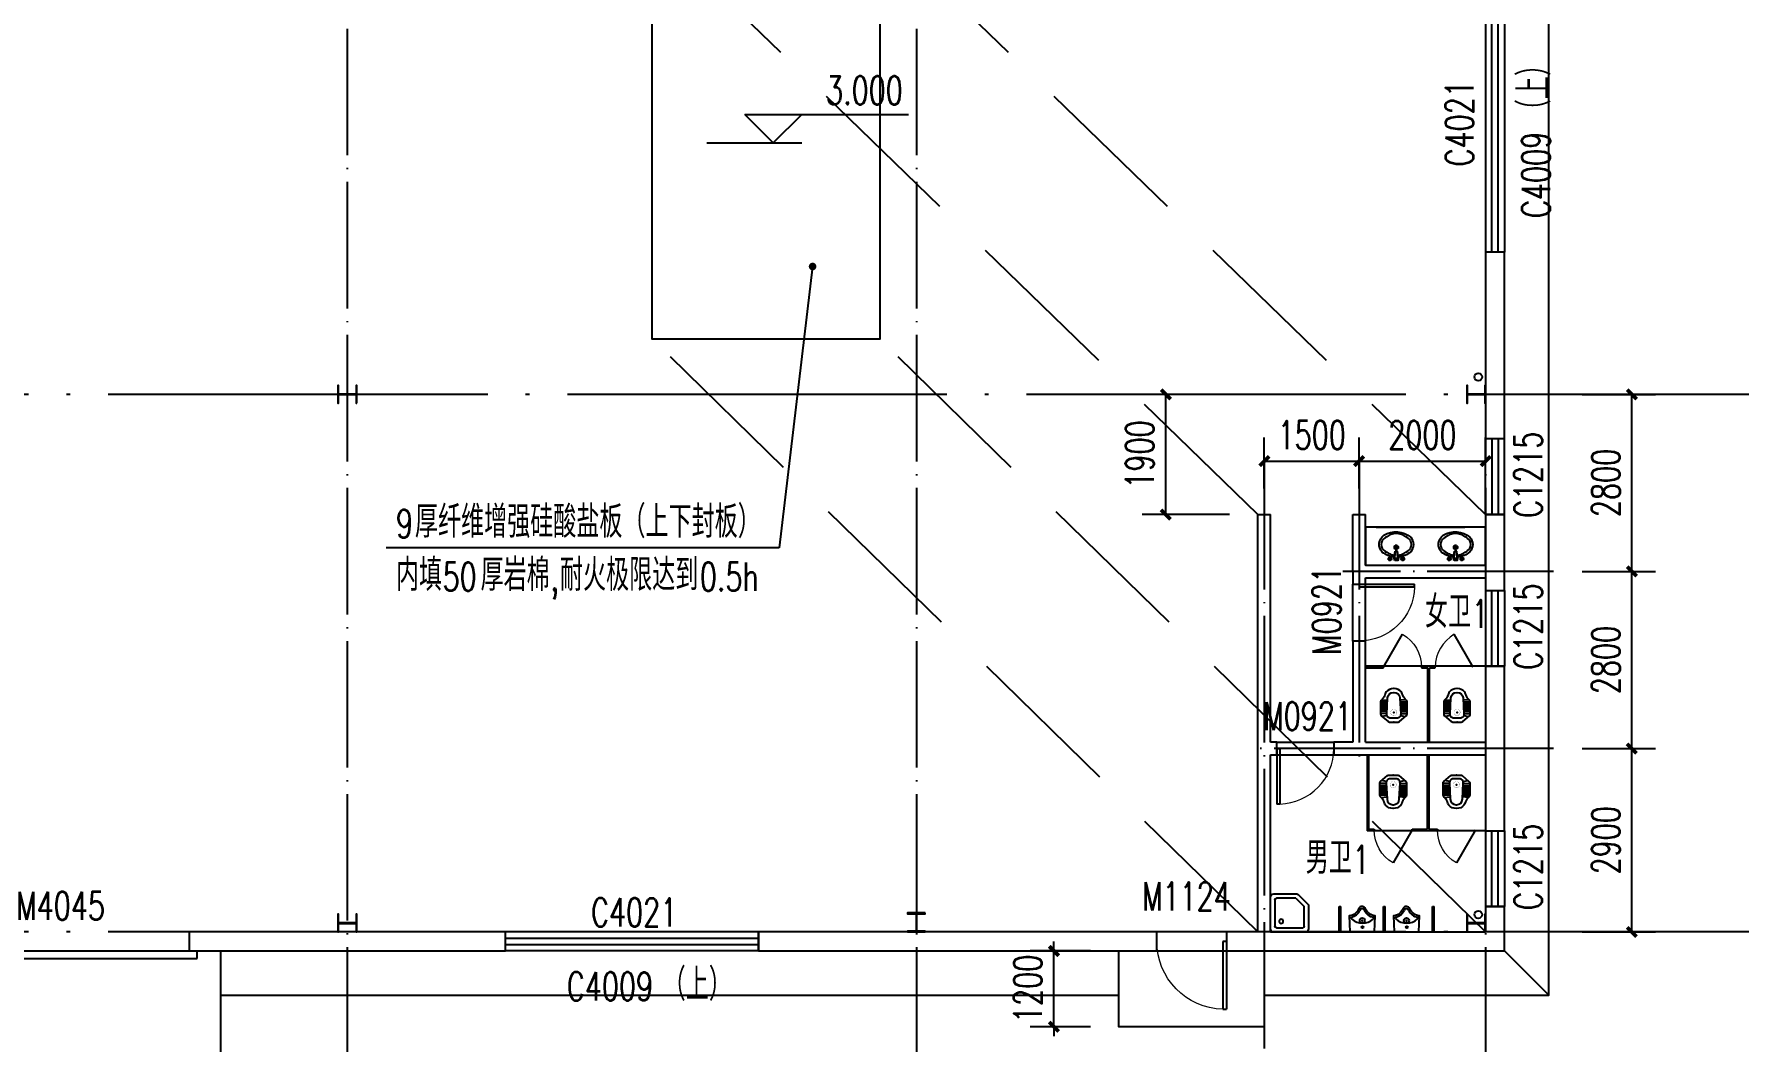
# Model space of a CAD drawing. Extents: x -275060 to -14507, y -783073 to -270523.
# Drawn here: x -140636 to -113679, y -408279 to -392344 of the extents above; entities that cross this region are included whole.
import ezdxf

# ---------------------------------------------------------------- set-up
doc = ezdxf.new("R2010")
doc.units = 0
doc.header["$LTSCALE"] = 1000
doc.header["$MEASUREMENT"] = 0
doc.linetypes.add('DASH', pattern=[0.35, 0.25, -0.1])
doc.linetypes.add('DOTE', pattern=[2.42, 2, -0.2, 0.02, -0.2])
doc.layers.get('Defpoints').update_dxf_attribs({"color": 252})
for name, color, linetype in [('07m', 36, 'Continuous'), ('A-Fur1(建筑厨卫洁具)', 136, 'Continuous'), ('A-Stair(建筑楼梯、踏步、电梯)', 25, 'Continuous'), ('A-Wall(建筑墙)', 7, 'Continuous'), ('DIM_ELEV', 3, 'Continuous'), ('DIM_LEAD', 3, 'Continuous'), ('DOTE', 1, 'Continuous'), ('PUB_DIM', 3, 'Continuous'), ('PUB_HATCH', 8, 'Continuous'), ('PUB_STRM', 4, 'Continuous'), ('STAIR', 2, 'Continuous'), ('WALL', 7, 'Continuous'), ('WINDOW', 4, 'Continuous'), ('WINDOW_TEXT', 7, 'Continuous'), ('洁具', 253, 'Continuous')]:
    doc.layers.add(name, color=color, linetype=linetype)
doc.styles.add('_TCH_DIM', font='SIMPLEX', dxfattribs={"bigfont": 'GBCBIG'})
doc.styles.add('_TCH_DIM_T3', font='SIMPLEX', dxfattribs={"width": 0.705882, "bigfont": 'GBCBIG'})
doc.styles.add('_TCH_WINDOW', font='SIMPLEX', dxfattribs={"bigfont": 'GBCBIG'})
doc.dimstyles.new('_TCH_ARCH&&150', dxfattribs={"dimtxt": 446.25, "dimasz": 150, "dimexe": 375, "dimexo": 450, "dimgap": 189.375, "dimtad": 1, "dimdec": 0, "dimzin": 0, "dimdsep": 46, "dimtxsty": '_TCH_DIM_T3', "dimblk": 'ARCHTICK', "dimcen": 0.09, "dimclrt": 7, "dimazin": 2, "dimtfac": 1, "dimtdec": 0, "dimtix": 1, "dimtmove": 2, "dimatfit": 3, "dimfxl": 0, "dimtolj": 1, "dimtzin": 0, "dimarcsym": 0})

# ---------------------------------------------------------------- blocks, each defined once
blk = doc.blocks.new('$plan$00003671')
at = {"layer": 'A-Fur1(建筑厨卫洁具)'}
for p, q in [((-101, 10), (-101, -63)), ((-25, 0), (-32, -39)), ((-25, 0), (25, 0)), ((-25, 0), (-17, -148)), ((25, 0), (17, -148)), ((25, 0), (32, -39)), ((101, 10), (101, -63)), ((-64, -27), (-138, -27)), ((45, -209), (-45, -209)), ((-32, -39), (-17, -148)), ((-24, -20), (24, -20)), ((-17, -138), (17, -138)), ((-17, -148), (17, -148)), ((0, -164), (0, -254)), ((32, -39), (17, -148)), ((138, -27), (64, -27))]:
    blk.add_line(p, q, dxfattribs=at)
blk.add_lwpolyline([(25, 0), (32, -39), (30, -54, -0.144626), (222, -135, -0.454002), (196, -399, -0.337627), (-227, -368, -0.376635), (-227, -140, -0.17218), (-30, -54), (-32, -39), (-25, 0)], format="xyb", close=True, dxfattribs=at)
for centre, radius in [((-101, -27), 25.2), ((-101, -27), 15.1), ((0, -209), 30.2), ((0, -209), 20.2), ((101, -27), 25.2), ((101, -27), 15.1)]:
    blk.add_circle(centre, radius, dxfattribs=at)
for centre, radius, start, end in [((-102, -254), 138, 152.5904, 207.4096), ((-19, -374), 275, 118.8696, 138.2267), ((-16, -304), 218, 108.3074, 128.6169), ((0, -351), 268, 95.4714, 108.3074), ((-1, -27), 7.25, 80.5252, 279.4748), ((1, -27), 7.25, 260.5252, 99.4748), ((0, -351), 268, 71.6926, 84.5286), ((16, -304), 218, 51.3831, 71.6926), ((19, -374), 275, 41.7733, 61.1304), ((102, -254), 138, 332.5904, 27.4096), ((-19, -135), 275, 221.7733, 241.1304), ((-16, -205), 218, 231.3831, 251.6926), ((0, -158), 268, 251.6926, 288.3074), ((16, -205), 218, 288.3074, 308.6169), ((19, -135), 275, 298.8696, 318.2267)]:
    blk.add_arc(centre, radius, start, end, dxfattribs=at)
blk = doc.blocks.new('$TCHSYS$APDOOR2D')
blk.add_line((0.5, 0), (0, 0.866))
at = {"lineweight": 13}
blk.add_arc((0.5, 0), 1, 120, 180, dxfattribs=at)
blk = doc.blocks.new('$lvtry$00000203')
at = {"color": 0}
for p, q in [((-109, -134), (-210, -128)), ((-107, -166), (-210, -166)), ((-106, -197), (-210, -197)), ((-104, -227), (-210, -227)), ((-103, -258), (-210, -258)), ((-106, -103), (-182, -88)), ((-109, -124), (-97, -382)), ((48, -60), (-48, -60)), ((97, -382), (109, -124)), ((103, -258), (210, -258)), ((104, -227), (210, -227)), ((106, -103), (182, -88)), ((106, -197), (210, -197)), ((107, -166), (210, -166)), ((109, -134), (210, -128)), ((-101, -289), (-210, -289)), ((-100, -320), (-210, -320)), ((-191, -354), (-99, -345)), ((-4, -470), (4, -470)), ((191, -354), (99, -345)), ((100, -320), (210, -320)), ((101, -289), (210, -289))]:
    blk.add_line(p, q, dxfattribs=at)
blk.add_lwpolyline([(184, -360, 0.139709), (135, -448, -0.12003), (120, -477, -0.218108), (4, -530), (-4, -530, -0.218108), (-120, -477, -0.12003), (-135, -448, 0.139709), (-184, -360, 0.046574), (-191, -354, -0.248797), (-210, -318), (-210, -128, -0.218491), (-198, -101), (-90, -9, -0.179479), (-67, 0), (67, 0, -0.179479), (90, -9), (198, -101, -0.218491), (210, -128), (210, -318, -0.248797), (191, -354, 0.046574)], format="xyb", close=True, dxfattribs=at)
at = {"color": 0, "const_width": 3}
blk.add_lwpolyline([(49, -153, 1), (-49, -153, 1)], format="xyb", close=True, dxfattribs=at)
at = {"color": 0}
for centre, radius, start, end in [((-48, -121), 61, 90, 182.693), ((48, -121), 61, 357.307, 90), ((-4, -377), 92.8, 182.693, 270), ((4, -377), 92.8, 270, 357.307)]:
    blk.add_arc(centre, radius, start, end, dxfattribs=at)
for p in [(0, 0), (0, -153)]:
    blk.add_point(p, dxfattribs=at)
blk = doc.blocks.new('$lvtry$00000225')
at = {"color": 0}
blk.add_line((-181, -234), (-181, -234), dxfattribs=at)
blk.add_lwpolyline([(53, -374, -0.307493), (205, -257), (195, 0), (-195, 0), (-205, -256, -0.265776), (-54, -366, 0.591279)], format="xyb", close=True, dxfattribs=at)
for centre, radius in [((-1, -182), 40.3), ((-6, -75), 15.8)]:
    blk.add_circle(centre, radius, dxfattribs=at)
for centre, radius, start, end in [((-161, -223), 22.7, 134.5857, 206.4573), ((-200, -412), 179, 22.2984, 83.8043), ((-5, -382), 245, 45.4143, 134.5857), ((199, -407), 174, 100.5676, 157.7034), ((153, -222), 20.3, 314.5857, 45.4143), ((1, -326), 39.6, 206.4354, 337.7034)]:
    blk.add_arc(centre, radius, start, end, dxfattribs=at)
for p in [(-6, -75), (-1, -182)]:
    blk.add_point(p, dxfattribs=at)
blk = doc.blocks.new('lsg')
at = {"layer": 'PUB_STRM'}
for centre in [(-116, -101725), (-116, -110225)]:
    blk.add_circle(centre, 60, dxfattribs=at)
blk = doc.blocks.new('_ArchTick')
at = {"color": 0, "linetype": 'ByBlock', "const_width": 0.4}
blk.add_lwpolyline([(-0.5, -0.5), (0.5, 0.5)], dxfattribs=at)
blk = doc.blocks.new('*D137')
at = {"layer": 'Defpoints', "color": 0, "transparency": 16777216}
for p in [(-124510, -406841), (-123484, -406841), (-123484, -408041)]:
    blk.add_point(p, dxfattribs=at)
at = {"layer": 'PUB_DIM', "color": 0, "lineweight": -2, "transparency": 16777216}
for p, q in [((-124510, -406841), (-124510, -406691)), ((-123934, -406841), (-124886, -406841)), ((-124510, -408041), (-124510, -406841)), ((-123934, -408041), (-124886, -408041)), ((-124510, -408041), (-124510, -408191))]:
    blk.add_line(p, q, dxfattribs=at)
at = {"layer": 'PUB_DIM', "color": 0, "lineweight": -2, "transparency": 16777216, "xscale": 150, "yscale": 150, "zscale": 150}
for p, rotation in [((-124510, -406841), 270), ((-124510, -408041), 90)]:
    blk.add_blockref('_ArchTick', p, dxfattribs=dict(at, rotation=rotation))
at = {"layer": 'PUB_DIM', "color": 7, "transparency": 16777216, "insert": (-124923, -407441), "char_height": 446.2, "attachment_point": 5, "rotation": 90, "style": '_TCH_DIM_T3'}
blk.add_mtext('\\A1;1200', dxfattribs=at)
blk = doc.blocks.new('*D138')
at = {"layer": 'Defpoints', "color": 0, "transparency": 16777216}
for p in [(-122741, -398041), (-121284, -398041), (-121284, -399941)]:
    blk.add_point(p, dxfattribs=at)
at = {"layer": 'PUB_DIM', "color": 0, "lineweight": -2, "transparency": 16777216}
for p, q in [((-121734, -398041), (-123116, -398041)), ((-122741, -399941), (-122741, -398041)), ((-121734, -399941), (-123116, -399941))]:
    blk.add_line(p, q, dxfattribs=at)
at = {"layer": 'PUB_DIM', "color": 0, "lineweight": -2, "transparency": 16777216, "xscale": 150, "yscale": 150, "zscale": 150}
for p, rotation in [((-122741, -398041), 90), ((-122741, -399941), 270)]:
    blk.add_blockref('_ArchTick', p, dxfattribs=dict(at, rotation=rotation))
at = {"layer": 'PUB_DIM', "color": 7, "transparency": 16777216, "insert": (-123153, -398991), "char_height": 446.2, "attachment_point": 5, "rotation": 90, "style": '_TCH_DIM_T3'}
blk.add_mtext('\\A1;1900', dxfattribs=at)
blk = doc.blocks.new('*D139')
at = {"layer": 'Defpoints', "color": 0, "transparency": 16777216}
for p in [(-116609, -398041), (-115372, -398041), (-116609, -400841)]:
    blk.add_point(p, dxfattribs=at)
at = {"layer": 'PUB_DIM', "color": 0, "lineweight": -2, "transparency": 16777216}
for p, q in [((-116159, -398041), (-114996, -398041)), ((-115372, -400841), (-115372, -398041)), ((-116159, -400841), (-114996, -400841))]:
    blk.add_line(p, q, dxfattribs=at)
at = {"layer": 'PUB_DIM', "color": 0, "lineweight": -2, "transparency": 16777216, "xscale": 150, "yscale": 150, "zscale": 150}
for p, rotation in [((-115372, -398041), 90), ((-115372, -400841), 270)]:
    blk.add_blockref('_ArchTick', p, dxfattribs=dict(at, rotation=rotation))
at = {"layer": 'PUB_DIM', "color": 7, "transparency": 16777216, "insert": (-115784, -399441), "char_height": 446.2, "attachment_point": 5, "rotation": 90, "style": '_TCH_DIM_T3'}
blk.add_mtext('\\A1;2800', dxfattribs=at)
blk = doc.blocks.new('*D140')
at = {"layer": 'Defpoints', "color": 0, "transparency": 16777216}
for p in [(-116609, -400841), (-115372, -400841), (-116609, -403641)]:
    blk.add_point(p, dxfattribs=at)
at = {"layer": 'PUB_DIM', "color": 0, "lineweight": -2, "transparency": 16777216}
for p, q in [((-116159, -400841), (-114996, -400841)), ((-115372, -403641), (-115372, -400841)), ((-116159, -403641), (-114996, -403641))]:
    blk.add_line(p, q, dxfattribs=at)
at = {"layer": 'PUB_DIM', "color": 0, "lineweight": -2, "transparency": 16777216, "xscale": 150, "yscale": 150, "zscale": 150}
for p, rotation in [((-115372, -400841), 90), ((-115372, -403641), 270)]:
    blk.add_blockref('_ArchTick', p, dxfattribs=dict(at, rotation=rotation))
at = {"layer": 'PUB_DIM', "color": 7, "transparency": 16777216, "insert": (-115784, -402241), "char_height": 446.2, "attachment_point": 5, "rotation": 90, "style": '_TCH_DIM_T3'}
blk.add_mtext('\\A1;2800', dxfattribs=at)
blk = doc.blocks.new('*D141')
at = {"layer": 'Defpoints', "color": 0, "transparency": 16777216}
for p in [(-116609, -403641), (-115372, -403641), (-116609, -406541)]:
    blk.add_point(p, dxfattribs=at)
at = {"layer": 'PUB_DIM', "color": 0, "lineweight": -2, "transparency": 16777216}
for p, q in [((-116159, -403641), (-114996, -403641)), ((-115372, -406541), (-115372, -403641)), ((-116159, -406541), (-114996, -406541))]:
    blk.add_line(p, q, dxfattribs=at)
at = {"layer": 'PUB_DIM', "color": 0, "lineweight": -2, "transparency": 16777216, "xscale": 150, "yscale": 150, "zscale": 150}
for p, rotation in [((-115372, -403641), 90), ((-115372, -406541), 270)]:
    blk.add_blockref('_ArchTick', p, dxfattribs=dict(at, rotation=rotation))
at = {"layer": 'PUB_DIM', "color": 7, "transparency": 16777216, "insert": (-115784, -405091), "char_height": 446.2, "attachment_point": 5, "rotation": 90, "style": '_TCH_DIM_T3'}
blk.add_mtext('\\A1;2900', dxfattribs=at)
blk = doc.blocks.new('*D354')
at = {"layer": 'Defpoints', "color": 0, "transparency": 16777216}
for p in [(-117684, -399095), (-119684, -399979), (-117684, -399979)]:
    blk.add_point(p, dxfattribs=at)
at = {"layer": 'PUB_DIM', "color": 0, "lineweight": -2, "transparency": 16777216}
for p, q in [((-119684, -399529), (-119684, -398720)), ((-117684, -399529), (-117684, -398720)), ((-119684, -399095), (-117684, -399095))]:
    blk.add_line(p, q, dxfattribs=at)
at = {"layer": 'PUB_DIM', "color": 0, "lineweight": -2, "transparency": 16777216, "xscale": 150, "yscale": 150, "zscale": 150, "rotation": 180}
blk.add_blockref('_ArchTick', (-119684, -399095), dxfattribs=at)
at = {"layer": 'PUB_DIM', "color": 0, "lineweight": -2, "transparency": 16777216, "xscale": 150, "yscale": 150, "zscale": 150}
blk.add_blockref('_ArchTick', (-117684, -399095), dxfattribs=at)
at = {"layer": 'PUB_DIM', "color": 7, "transparency": 16777216, "insert": (-118684, -398683), "char_height": 446.2, "attachment_point": 5, "style": '_TCH_DIM_T3'}
blk.add_mtext('\\A1;2000', dxfattribs=at)
blk = doc.blocks.new('*D355')
at = {"layer": 'Defpoints', "color": 0, "transparency": 16777216}
for p in [(-119684, -399095), (-121184, -399979), (-119684, -399979)]:
    blk.add_point(p, dxfattribs=at)
at = {"layer": 'PUB_DIM', "color": 0, "lineweight": -2, "transparency": 16777216}
for p, q in [((-121184, -399529), (-121184, -398720)), ((-119684, -399529), (-119684, -398720)), ((-121184, -399095), (-119684, -399095))]:
    blk.add_line(p, q, dxfattribs=at)
at = {"layer": 'PUB_DIM', "color": 0, "lineweight": -2, "transparency": 16777216, "xscale": 150, "yscale": 150, "zscale": 150, "rotation": 180}
blk.add_blockref('_ArchTick', (-121184, -399095), dxfattribs=at)
at = {"layer": 'PUB_DIM', "color": 0, "lineweight": -2, "transparency": 16777216, "xscale": 150, "yscale": 150, "zscale": 150}
blk.add_blockref('_ArchTick', (-119684, -399095), dxfattribs=at)
at = {"layer": 'PUB_DIM', "color": 7, "transparency": 16777216, "insert": (-120434, -398683), "char_height": 446.2, "attachment_point": 5, "style": '_TCH_DIM_T3'}
blk.add_mtext('\\A1;1500', dxfattribs=at)
blk = doc.blocks.new('$TCHSYS$WIN2D')
for p, q in [((-0.5, 0.5), (0.5, 0.5)), ((-0.5, 0.5), (-0.5, -0.5)), ((0.5, 0.5), (0.5, -0.5)), ((0.5, 0.1667), (-0.5, 0.1667)), ((0.5, -0.1667), (-0.5, -0.1667)), ((-0.5, -0.5), (0.5, -0.5))]:
    blk.add_line(p, q)
blk = doc.blocks.new('$DorLib2D$00000126')
at = {"color": 0, "linetype": 'Continuous'}
for p, q in [((-0.532, 0.5), (-0.532, 0.9)), ((0.532, 0.9), (0.532, 0.5))]:
    blk.add_line(p, q, dxfattribs=at)
at = {"color": 0, "linetype": 'DASH'}
for p, q in [((-0.532, 0.9), (0.532, 0.9)), ((-0.532, 0.5), (0.532, 0.5))]:
    blk.add_line(p, q, dxfattribs=at)
blk = doc.blocks.new('$DorLib2D$00000001')
for p, q in [((0.45, 0.975), (0.5, 0.975)), ((0.45, 0), (0.45, 0.975)), ((0.5, 0), (0.5, 0.975)), ((0.5, 0), (0.45, 0))]:
    blk.add_line(p, q)
at = {"lineweight": 13}
blk.add_arc((0.475, 0), 0.975, 91.4693, 180, dxfattribs=at)
blk = doc.blocks.new('$plan$00003723')
at = {"layer": '洁具'}
for p, q in [((67, -508), (67, -92)), ((92, -67), (508, -67)), ((533, -92), (533, -400)), ((400, -533), (92, -533)), ((400, -533), (533, -400))]:
    blk.add_line(p, q, dxfattribs=at)
blk.add_lwpolyline([(590, -437, 0.198681), (600, -414), (600, -50, 0.414214), (550, 0), (50, 0, 0.414214), (0, -50), (0, -550, 0.414214), (50, -600), (414, -600, 0.198681), (437, -590)], format="xyb", close=True, dxfattribs=at)
blk.add_circle((167, -167), 33.3, dxfattribs=at)
for centre, start, end in [((92, -92), 90, 180), ((508, -92), 0, 90), ((92, -508), 180, 270)]:
    blk.add_arc(centre, 25, start, end, dxfattribs=at)

msp = doc.modelspace()

# ---------------------------------------------------------------- linework, layer by layer
for points in [[(-130860.9, -390667.6), (-127260.9, -390667.6), (-127260.9, -397167.6), (-130860.9, -397167.6)], [(-135534.1, -398180.6), (-135534.1, -397900.6), (-135546.1, -397900.6), (-135546.1, -398036.6), (-135822.1, -398036.6), (-135822.1, -397900.6), (-135834.1, -397900.6), (-135834.1, -398180.6), (-135822.1, -398180.6), (-135822.1, -398044.6), (-135546.1, -398044.6), (-135546.1, -398180.6)], [(-117684.1, -398180.6), (-117684.1, -397900.6), (-117696.1, -397900.6), (-117696.1, -398036.6), (-117972.1, -398036.6), (-117972.1, -397900.6), (-117984.1, -397900.6), (-117984.1, -398180.6), (-117972.1, -398180.6), (-117972.1, -398044.6), (-117696.1, -398044.6), (-117696.1, -398180.6)], [(-135534.1, -406540.6), (-135534.1, -406260.6), (-135546.1, -406260.6), (-135546.1, -406396.6), (-135822.1, -406396.6), (-135822.1, -406260.6), (-135834.1, -406260.6), (-135834.1, -406540.6), (-135822.1, -406540.6), (-135822.1, -406404.6), (-135546.1, -406404.6), (-135546.1, -406540.6)], [(-126544.1, -406240.6), (-126824.1, -406240.6), (-126824.1, -406252.6), (-126688.1, -406252.6), (-126688.1, -406528.6), (-126824.1, -406528.6), (-126824.1, -406540.6), (-126544.1, -406540.6), (-126544.1, -406528.6), (-126680.1, -406528.6), (-126680.1, -406252.6), (-126544.1, -406252.6)], [(-117684.1, -406540.6), (-117684.1, -406260.6), (-117696.1, -406260.6), (-117696.1, -406396.6), (-117972.1, -406396.6), (-117972.1, -406260.6), (-117984.1, -406260.6), (-117984.1, -406540.6), (-117972.1, -406540.6), (-117972.1, -406404.6), (-117696.1, -406404.6), (-117696.1, -406540.6)]]:
    msp.add_lwpolyline(points, close=True)
at = {"layer": 'A-Fur1(建筑厨卫洁具)'}
for p, q in [((-119413, -400140.6), (-118013, -400140.6)), ((-117684.1, -402340.6), (-119584.1, -402340.6)), ((-119584.1, -402365.6), (-119297.5, -402365.6)), ((-119297.5, -402365.6), (-119297.5, -402340.6)), ((-118697.5, -402340.6), (-118697.5, -402365.6)), ((-118697.5, -402365.6), (-118599.1, -402365.6)), ((-118599.1, -403540.6), (-118599.1, -402365.6)), ((-118574.1, -403540.6), (-118574.1, -402365.6)), ((-118574.1, -402365.6), (-118480.4, -402365.6)), ((-118480.4, -402365.6), (-118480.4, -402340.6)), ((-119559.1, -403740.6), (-119559.1, -404940.6)), ((-119534.1, -403740.6), (-119534.1, -404915.6)), ((-118609.1, -403740.6), (-118609.1, -404915.6)), ((-118584.1, -403740.6), (-118584.1, -404915.6)), ((-117684.1, -404940.6), (-119559.1, -404940.6)), ((-119534.1, -404915.6), (-119446.6, -404915.6)), ((-119446.6, -404915.6), (-119446.6, -404940.6)), ((-118846.6, -404940.6), (-118846.6, -404915.6)), ((-118846.6, -404915.6), (-118609.1, -404915.6)), ((-118584.1, -404915.6), (-118446.6, -404915.6)), ((-118446.6, -404915.6), (-118446.6, -404940.6)), ((-119999.2, -406540.6), (-119999.2, -406140.6)), ((-119999.2, -406140.6), (-119974.2, -406140.6)), ((-119974.2, -406540.6), (-119974.2, -406140.6)), ((-119299.2, -406540.6), (-119299.2, -406140.6)), ((-119299.2, -406140.6), (-119274.2, -406140.6)), ((-119274.2, -406540.6), (-119274.2, -406140.6)), ((-118524.2, -406540.6), (-118524.2, -406140.6)), ((-118524.2, -406140.6), (-118499.2, -406140.6)), ((-118499.2, -406540.6), (-118499.2, -406140.6))]:
    msp.add_line(p, q, dxfattribs=at)
msp.add_lwpolyline([(-117684.1, -400740.6), (-117684.1, -400140.6), (-119584.1, -400140.6), (-119584.1, -400740.6)], close=True, dxfattribs=at)
at = {"layer": 'A-Stair(建筑楼梯、踏步、电梯)'}
msp.add_line((-117384.1, -406840.6), (-116684.1, -407540.6), dxfattribs=at)
for points in [[(-121184.1, -407540.6), (-116684.1, -407540.6), (-116684.1, -295040.6), (-154684.1, -295040.6), (-154684.1, -331790.6)], [(-137684.1, -407540.6), (-123484.1, -407540.6)]]:
    msp.add_lwpolyline(points, dxfattribs=at)
at = {"layer": 'DIM_ELEV'}
for p, q in [((-128948.3, -394065.1), (-129398.3, -393615.1)), ((-129398.3, -393615.1), (-126809.3, -393615.1)), ((-128948.3, -394065.1), (-128498.3, -393615.1)), ((-129998.3, -394065.1), (-128498.3, -394065.1))]:
    msp.add_line(p, q, dxfattribs=at)
at = {"layer": 'DIM_LEAD'}
for p, q in [((-128326.5, -396018.4), (-128857.5, -400465.1)), ((-128857.5, -400465.1), (-135071.7, -400465.1))]:
    msp.add_line(p, q, dxfattribs=at)
at = {"layer": 'DIM_LEAD', "const_width": 60}
msp.add_lwpolyline([(-128323, -395988.6, 1), (-128330.1, -396048.2, 1)], format="xyb", close=True, dxfattribs=at)
at = {"layer": 'DOTE', "color": 1, "linetype": 'DOTE'}
for p, q in [((-135684.1, -293040.6), (-135684.1, -409540.6)), ((-126684.1, -293040.6), (-126684.1, -409540.6)), ((-117684.1, -293040.6), (-117684.1, -409540.6)), ((-121184.1, -399124), (-121184.1, -409540.6)), ((-119684.1, -399124), (-119684.1, -403816.9)), ((-116608.8, -400840.6), (-119944.3, -400840.6)), ((-116608.8, -403640.6), (-121413.6, -403640.6))]:
    msp.add_line(p, q, dxfattribs=at)
at = {"layer": 'DOTE', "color": 1, "linetype": 'DOTE', "ltscale": 3}
for p, q in [((-111684.1, -398040.6), (-159684.1, -398040.6)), ((-111684.1, -406540.6), (-159684.1, -406540.6))]:
    msp.add_line(p, q, dxfattribs=at)
at = {"layer": 'PUB_HATCH', "linetype": 'DASH', "ltscale": 10}
for p, q in [((-121284.1, -399940.6), (-130860.9, -390667.6)), ((-117684.1, -399940.6), (-127260.9, -390667.6)), ((-121284.1, -406540.6), (-130860.9, -397167.6)), ((-117684.1, -406540.6), (-127260.9, -397167.6))]:
    msp.add_line(p, q, dxfattribs=at)
at = {"layer": 'STAIR'}
for points in [[(-142684.1, -406840.6), (-142684.1, -408640.6), (-137684.1, -408640.6), (-137684.1, -406840.6)], [(-121184.1, -406840.6), (-121184.1, -408040.6), (-123484.1, -408040.6), (-123484.1, -406840.6)]]:
    msp.add_lwpolyline(points, dxfattribs=at)
at = {"layer": 'WALL'}
for p, q in [((-117384.1, -395790.6), (-117684.1, -395790.6)), ((-117684.1, -395790.6), (-117684.1, -398740.6)), ((-117384.1, -398740.6), (-117384.1, -395790.6)), ((-117684.1, -398740.6), (-117384.1, -398740.6)), ((-121284.1, -403640.6), (-121284.1, -399940.6)), ((-121284.1, -399940.6), (-121084.1, -399940.6)), ((-121084.1, -403540.6), (-121084.1, -399940.6)), ((-119784.1, -400840.6), (-119784.1, -399940.6)), ((-119784.1, -399940.6), (-119584.1, -399940.6)), ((-119584.1, -400740.6), (-119584.1, -399940.6)), ((-117384.1, -399940.6), (-117684.1, -399940.6)), ((-117684.1, -399940.6), (-117684.1, -400740.6)), ((-117384.1, -400840.6), (-117384.1, -399940.6)), ((-119784.1, -400840.6), (-119784.1, -401040.6)), ((-119584.1, -400740.6), (-117684.1, -400740.6)), ((-117384.1, -401140.6), (-117384.1, -400840.6)), ((-119784.1, -401040.6), (-119584.1, -401040.6)), ((-119584.1, -400940.6), (-117684.1, -400940.6)), ((-119584.1, -401040.6), (-119584.1, -400940.6)), ((-117684.1, -400940.6), (-117684.1, -401140.6)), ((-117684.1, -401140.6), (-117384.1, -401140.6)), ((-119584.1, -401940.6), (-119784.1, -401940.6)), ((-119784.1, -401940.6), (-119784.1, -403540.6)), ((-119584.1, -403540.6), (-119584.1, -401940.6)), ((-117384.1, -402340.6), (-117684.1, -402340.6)), ((-117684.1, -402340.6), (-117684.1, -403540.6)), ((-117384.1, -403640.6), (-117384.1, -402340.6)), ((-121284.1, -406540.6), (-121284.1, -403640.6)), ((-120984.1, -403540.6), (-121084.1, -403540.6)), ((-121084.1, -403740.6), (-120984.1, -403740.6)), ((-121084.1, -406540.6), (-121084.1, -403740.6)), ((-120984.1, -403740.6), (-120984.1, -403540.6)), ((-119784.1, -403540.6), (-120084.1, -403540.6)), ((-120084.1, -403540.6), (-120084.1, -403740.6)), ((-120084.1, -403740.6), (-119684.1, -403740.6)), ((-119684.1, -403740.6), (-117684.1, -403740.6)), ((-119584.1, -403540.6), (-117684.1, -403540.6)), ((-117684.1, -403740.6), (-117684.1, -404940.6)), ((-117384.1, -404940.6), (-117384.1, -403640.6)), ((-117684.1, -404940.6), (-117384.1, -404940.6)), ((-117384.1, -406140.6), (-117684.1, -406140.6)), ((-117684.1, -406140.6), (-117684.1, -406540.6)), ((-117384.1, -406840.6), (-117384.1, -406140.6)), ((-133184.1, -406540.6), (-138184.1, -406540.6)), ((-138184.1, -406540.6), (-138184.1, -406840.6)), ((-133184.1, -406840.6), (-133184.1, -406540.6)), ((-122884.1, -406540.6), (-129184.1, -406540.6)), ((-129184.1, -406540.6), (-129184.1, -406840.6)), ((-122884.1, -406840.6), (-122884.1, -406540.6)), ((-121284.1, -406540.6), (-121784.1, -406540.6)), ((-121784.1, -406540.6), (-121784.1, -406840.6)), ((-121084.1, -406540.6), (-117684.1, -406540.6)), ((-138184.1, -406840.6), (-133184.1, -406840.6)), ((-129184.1, -406840.6), (-122884.1, -406840.6)), ((-121784.1, -406840.6), (-121184.1, -406840.6)), ((-121184.1, -406840.6), (-117384.1, -406840.6))]:
    msp.add_line(p, q, dxfattribs=at)
at = {"layer": 'WINDOW'}
for p, q in [((-119784.1, -401940.6), (-119784.1, -401040.6)), ((-119584.1, -401940.6), (-119584.1, -401040.6)), ((-120984.1, -403540.6), (-120084.1, -403540.6)), ((-120984.1, -403740.6), (-120084.1, -403740.6)), ((-122884.1, -406840.6, 120), (-121784.1, -406840.6, 120))]:
    msp.add_line(p, q, dxfattribs=at)

# ---------------------------------------------------------------- block references
msp.add_blockref('lsg', (-117684.1, -296040.6))
at = {"layer": 'A-Fur1(建筑厨卫洁具)', "xscale": -1, "yscale": -1}
for name, p in [('$plan$00003671', (-119096.6, -400668.3)), ('$plan$00003671', (-118159.1, -400668.3)), ('$lvtry$00000225', (-119636.7, -406540.6)), ('$lvtry$00000225', (-118936.7, -406540.6))]:
    msp.add_blockref(name, p, dxfattribs=at)
at = {"layer": 'A-Fur1(建筑厨卫洁具)', "yscale": -600, "zscale": 25, "rotation": 180}
for p, xscale in [((-118997.5, -402353.1), 600), ((-118180.4, -402353.1), -600)]:
    msp.add_blockref('$TCHSYS$APDOOR2D', p, dxfattribs=dict(at, xscale=xscale))
at = {"layer": 'A-Fur1(建筑厨卫洁具)', "xscale": -1, "rotation": 180}
for p in [(-119136.6, -403221.9), (-118136.6, -403221.9)]:
    msp.add_blockref('$lvtry$00000203', p, dxfattribs=at)
at = {"layer": 'A-Fur1(建筑厨卫洁具)'}
for p in [(-119146.6, -404059.4), (-118146.6, -404059.4)]:
    msp.add_blockref('$lvtry$00000203', p, dxfattribs=at)
at = {"layer": 'A-Fur1(建筑厨卫洁具)', "xscale": 600, "yscale": -600, "zscale": 25}
for p in [(-119146.6, -404928.1), (-118146.6, -404928.1)]:
    msp.add_blockref('$TCHSYS$APDOOR2D', p, dxfattribs=at)
at = {"layer": 'A-Wall(建筑墙)', "yscale": -1}
msp.add_blockref('$plan$00003723', (-121084.1, -406540.6), dxfattribs=at)
at = {"layer": 'WINDOW'}
ref = msp.add_blockref('$TCHSYS$WIN2D', (-117534.1, -393790.6), dxfattribs=dict(at, xscale=-4000, yscale=-300, zscale=-4000, rotation=90.00000000718146))
ref.add_attrib('A', 'C4021', (-117873.5, -394435.6), dxfattribs={"layer": 'WINDOW_TEXT', "height": 446.25, "rotation": 90, "style": '_TCH_WINDOW', "width": 0.705882})
ref = msp.add_blockref('$TCHSYS$WIN2D', (-117534.1, -399340.6), dxfattribs=dict(at, xscale=1200, yscale=300, zscale=1200, rotation=90.00000000718146))
ref.add_attrib('A', 'C1215', (-116788.5, -399993.1), dxfattribs={"layer": 'WINDOW_TEXT', "height": 446.25, "rotation": 90, "style": '_TCH_WINDOW', "width": 0.705882})
ref = msp.add_blockref('$DorLib2D$00000001', (-119684.1, -401490.6), dxfattribs=dict(at, xscale=900, yscale=-900, zscale=900, rotation=89.99999999652678))
ref.add_attrib('A', 'M0921', (-119973.5, -402158.1), dxfattribs={"layer": 'WINDOW_TEXT', "height": 446.25, "rotation": 90, "style": '_TCH_WINDOW', "width": 0.705882})
ref = msp.add_blockref('$TCHSYS$WIN2D', (-117534.1, -401740.6), dxfattribs=dict(at, xscale=-1200, yscale=300, zscale=-1200, rotation=90.00000000718228))
ref.add_attrib('A', 'C1215', (-116788.5, -402393.1), dxfattribs={"layer": 'WINDOW_TEXT', "height": 446.25, "rotation": 90, "style": '_TCH_WINDOW', "width": 0.705882})
ref = msp.add_blockref('$DorLib2D$00000001', (-120534.1, -403640.6), dxfattribs=dict(at, xscale=-900, yscale=-900, zscale=-900, rotation=359.9999999964893))
ref.add_attrib('A', 'M0921', (-121201.6, -403351.2), dxfattribs={"layer": 'WINDOW_TEXT', "height": 446.25, "style": '_TCH_WINDOW', "width": 0.705882})
ref = msp.add_blockref('$TCHSYS$WIN2D', (-117534.1, -405540.6), dxfattribs=dict(at, xscale=-1200, yscale=300, zscale=-1200, rotation=90.00000000718072))
ref.add_attrib('A', 'C1215', (-116788.5, -406193.1), dxfattribs={"layer": 'WINDOW_TEXT', "height": 446.25, "rotation": 90, "style": '_TCH_WINDOW', "width": 0.705882})
ref = msp.add_blockref('$DorLib2D$00000126', (-140184.1, -406690.6), dxfattribs=dict(at, xscale=4000, yscale=-300, zscale=4000, rotation=359.9999999999658))
ref.add_attrib('A', 'M4045', (-140919.1, -406351.2), dxfattribs={"layer": 'WINDOW_TEXT', "height": 446.25, "style": '_TCH_WINDOW', "width": 0.705882})
ref = msp.add_blockref('$DorLib2D$00000001', (-122334.1, -406690.6), dxfattribs=dict(at, xscale=1100, yscale=-1100, zscale=1100, rotation=359.9999999999658))
ref.add_attrib('A', 'M1124', (-123117.3, -406201.2), dxfattribs={"layer": 'WINDOW_TEXT', "height": 446.25, "style": '_TCH_WINDOW', "width": 0.705882})
ref = msp.add_blockref('$TCHSYS$WIN2D', (-131184.1, -406690.6), dxfattribs=dict(at, xscale=-4000, yscale=-300, zscale=-4000, rotation=359.9999999999658))
ref.add_attrib('A', 'C4021', (-131829.1, -406452.9), dxfattribs={"layer": 'WINDOW_TEXT', "height": 446.25, "style": '_TCH_WINDOW', "width": 0.705882})

# ---------------------------------------------------------------- texts
at = {"layer": '07m', "color": 2, "style": '_TCH_DIM'}
msp.add_text('（上）', height=506.38, rotation=90, dxfattribs=at).set_placement((-116664.4, -393737))
at = {"layer": '07m', "color": 2, "style": '_TCH_DIM', "width": 0.705882}
msp.add_text('C4009', height=446.25, rotation=90, dxfattribs=at).set_placement((-116664.4, -395252))
at = {"layer": '07m', "color": 2, "style": '_TCH_DIM'}
for s, p in [('女卫', (-118643.9, -401733.3)), ('男卫', (-120529.3, -405621.3)), ('（上）', (-130696.5, -407624.3))]:
    msp.add_text(s, height=506.38, dxfattribs=at).set_placement(p)
at = {"layer": '07m', "color": 2, "style": '_TCH_DIM', "width": 0.705882}
for s, height, p in [('1', 446.2, (-117906.7, -401733.3)), ('1', 446.2, (-119792, -405621.3)), ('C4009', 446.25, (-132211.5, -407624.3))]:
    msp.add_text(s, height=height, dxfattribs=at).set_placement(p)
at = {"layer": 'DIM_ELEV', "color": 7, "style": '_TCH_DIM', "width": 0.705882}
msp.add_text('3.000', height=446.25, dxfattribs=at).set_placement((-128114.3, -393457.6))
at = {"layer": 'DIM_LEAD', "color": 7, "style": '_TCH_DIM'}
for s, height, p in [('厚纤维增强硅酸盐板（上下封板）', 506.383, (-134614.2, -400307.6)), ('内填', 506.38, (-134914.2, -401147.6)), ('厚岩棉', 506.38, (-133577, -401147.6)), ('耐火极限达到', 506.38, (-132321.1, -401147.6))]:
    msp.add_text(s, height=height, dxfattribs=at).set_placement(p)
at = {"layer": 'DIM_LEAD', "color": 7, "style": '_TCH_DIM', "width": 0.705882}
for s, height, p in [('9', 446.2, (-134914.2, -400307.6)), ('50', 446.25, (-134177, -401147.6)), ('0.5h', 446.25, (-130109.4, -401147.6)), (',', 446.2, (-132471.1, -401147.6))]:
    msp.add_text(s, height=height, dxfattribs=at).set_placement(p)

# ---------------------------------------------------------------- dimensions: what is measured, and where the dimension line sits
at = {"layer": 'PUB_DIM'}
for p1, p2, distance, picture, middle in [((-121284.1, -399940.6), (-121284.1, -398040.6), 1456.4, '*D138', (-123153, -398990.6)), ((-116608.8, -400840.6), (-116608.8, -398040.6), -1237.3, '*D139', (-115784, -399440.6)), ((-121184.1, -399978.7), (-119684.1, -399978.7), 883.3, '*D355', (-120434.1, -398682.9)), ((-119684.1, -399978.7), (-117684.1, -399978.7), 883.3, '*D354', (-118684.1, -398682.9)), ((-116608.8, -403640.6), (-116608.8, -400840.6), -1237.3, '*D140', (-115784, -402240.6)), ((-116608.8, -406540.6), (-116608.8, -403640.6), -1237.3, '*D141', (-115784, -405090.6)), ((-123484.1, -408040.6), (-123484.1, -406840.6), 1026.4, '*D137', (-124923, -407440.6))]:
    dim = msp.add_aligned_dim(p1=p1, p2=p2, distance=distance, dimstyle='_TCH_ARCH&&150', dxfattribs=at)
    dim.commit()
    dim.dimension.update_dxf_attribs({"geometry": picture, "text_midpoint": middle})

doc.saveas('drawing.dxf')
